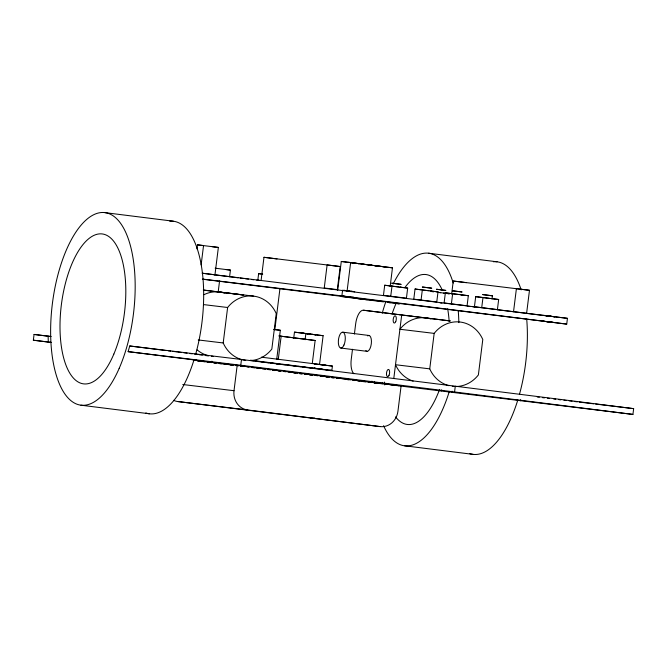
<?xml version="1.0" encoding="UTF-8"?>
<svg xmlns="http://www.w3.org/2000/svg" width="667" height="667" viewBox="0 0 667 667"><rect width="100%" height="100%" fill="white"/><g stroke="black" fill="none" stroke-linecap="round" stroke-linejoin="round"><path stroke-width="1" d="M50.692 342.388A580.99 1.017 7.1 0 1 33.35 340.195L34.067 334.434L51.184 336.518M196.965 248.899L197.465 244.839L203.543 245.573L201.142 264.841M197.465 244.839L218.367 247.432L214.949 274.821L202.109 273.203L567.442 318.334L566.725 324.104L203.368 279.315M218.151 292.304L219.56 280.982M211.714 362.648L211.889 361.206M229.598 276.722L230.423 270.093L215.149 268.184M245.723 360.422A32.391 29.381 -83.1 0 1 223.203 342.963L227.622 307.495A32.391 29.381 -83.1 0 1 276.246 313.598L271.836 349.058A32.391 29.381 -83.1 0 1 250.717 360.572M380.107 426.588L247.549 409.972A17.434 15.808 -83.1 0 1 234.017 390.704L237.177 365.341L401.1 385.893L397.941 411.256A17.434 15.808 -83.1 0 1 380.107 426.588L177.847 401.551A17.434 15.808 -83.1 0 1 173.62 400.342M241.479 359.48L129.723 345.981L128.122 351.642L240.762 365.241L241.479 359.48A580.99 1.017 7.1 0 1 633.65 408.646L632.933 414.415L401.042 386.093M262.523 274.129L258.638 273.653L257.812 280.29L259.755 280.524M261.105 280.357L263.974 257.295L340.195 266.558L337.319 289.62L324.245 287.977L327.122 264.916L340.195 266.558M274.829 329.731L279.957 288.553M274.212 329.498L280.332 330.265L276.738 359.096L278.281 359.288L281.157 336.226L315.141 340.487L312.273 363.548M293.697 338.327L294.464 332.149L305.87 333.533L305.102 339.711M319.535 364.524L323.12 335.693L294.464 332.149M337.694 290.287L341.287 261.456L392.463 267.834L390.162 286.368M329.798 370.152L331.866 370.402L332.408 366.075L261.381 357.17M202.384 279.064L341.879 295.906L342.596 290.145M347.048 291.412L350.634 262.59M352.501 349.241L351.242 359.371A14.524 6.111 -82.9 0 0 353.919 373.762M354.394 334.05L355.661 323.92A14.524 6.111 -82.9 0 1 363.523 310.238L450.342 320.944L398.983 314.682M384.709 285.243L383.45 295.331L406.428 298.182L407.679 288.094L384.709 285.243L391.879 286.135M390.737 296.215L391.996 286.126M393.838 378.106L401.717 314.849M415.041 289.044L413.782 299.141L436.752 301.984L438.011 291.896L415.041 289.044L420.919 289.786M421.069 300.017L422.319 289.928M449.024 385.701A32.391 29.381 -83.1 0 1 429.748 368.859L434.167 333.392A32.391 29.381 -83.1 0 1 482.791 339.495L478.372 374.954A32.391 29.381 -83.1 0 1 452.268 386.318M445.364 292.846L444.105 302.943L467.083 305.786L468.334 295.698L445.364 292.846L452.384 293.722M451.642 294.064L453.268 281.032L529.481 290.295L526.605 313.357L497.24 309.746M451.392 303.818L452.651 293.73M454.569 391.971L455.286 386.201M475.696 296.657L474.437 306.745L497.407 309.588L498.666 299.5L475.696 296.657L482.733 297.515M481.724 307.62L482.975 297.532M492.388 295.798L482.65 294.581L492.396 295.798L492.079 298.683L490.67 298.508M513.532 311.714L516.408 288.653L529.481 290.295M452.101 391.17L451.792 392.221M520.602 399.758L520.293 400.809M193.755 359.888L196.723 359.88M441.662 389.912L441.287 390.954M399.683 287.093L401.084 287.277M430.015 290.895L431.416 291.079M460.338 294.706L461.739 294.881M445.481 293.305L443.588 293.063M492.029 298.683L491.287 298.591M325.629 365.241L324.054 365.032M348.558 262.348L349.758 262.506M359.054 263.665L357.854 263.507M372.128 265.308L370.919 265.141M385.201 266.942L383.992 266.783M401.134 284.359L391.704 283.183L400.842 284.325M422.303 287.018L431.774 288.194L422.57 287.052M436.401 289.245L445.873 290.428L441.02 289.812M354.744 291.696L353.502 291.529M543.638 315.383L545.289 315.599M354.027 297.457L352.785 297.29M542.921 321.144L544.572 321.361M553.768 322.503L551.684 322.228M301.676 333.041L303.402 333.267M310.672 334.167L309.638 334.034M315.875 334.801L314.841 334.659M324.762 369.526L327.73 369.902M358.863 263.64L348.974 262.398M371.936 265.283L361.356 263.957L362.831 264.149M392.463 267.834L341.287 261.456M212.289 246.698L218.367 247.432M400.4 287.21L407.679 288.094M431.632 291.12L438.011 291.896M461.055 294.814L468.334 295.698M492.288 298.733L498.666 299.5M431.874 291.604L433.692 291.829M447.557 293.572L449.383 293.797M225.563 269.51L230.423 270.093M354.544 291.671L350.725 291.204M467.709 306.178L469.743 306.428M472.795 306.795L474.837 307.045M543.838 315.399L554.819 316.775L552.835 316.517M526.113 313.348L567.442 318.334M353.827 297.432L346.173 296.49M357.896 298.674L367.242 299.8M543.113 321.169L553.577 322.478M219.485 292.004L253.727 296.14M206.645 290.562L243.805 295.047L203.277 289.97M203.452 304.577L227.622 307.495M434.167 333.392L399.917 329.256A32.391 29.381 -83.1 0 1 430.915 318.984M273.787 329.481L280.332 330.265M311.714 334.317L323.12 335.693M279.54 336.035L281.157 336.226M315.141 340.487L278.731 335.935M198.232 339.945L223.203 342.963M429.748 368.859L395.506 364.724A32.391 29.381 -83.1 0 0 413.14 381.099M318.968 364.449L332.408 366.075M282.266 364.407L285.368 364.782M287.435 365.032L290.529 365.408M292.596 365.658L295.698 366.033M297.765 366.283L300.867 366.658M302.935 366.908L306.028 367.275M308.096 367.525L312.231 368.026M317.4 368.651L313.748 368.142L315.149 368.326M319.468 368.901L322.561 369.276M195.164 354.202L198.224 354.569M537.277 397.007L539.328 397.257M542.404 397.632L544.455 397.874M547.524 398.249L549.575 398.499M553.677 398.991L555.728 399.241M558.804 399.608L560.855 399.858M563.932 400.225L565.983 400.475M569.059 400.85L572.136 401.217M574.187 401.467L577.263 401.834M579.315 402.084L593.663 403.818M595.714 404.069L633.65 408.646M33.35 340.195L51.359 342.388M193.105 360.013L237.177 365.341M331.407 377.472L334.475 377.847M336.527 378.097L339.603 378.464M341.654 378.714L350.875 379.831M352.926 380.073L401.1 385.893M373.87 382.816L376.738 383.158M379.598 383.508L382.466 383.85L382.324 382.391M384.525 384.1L387.627 384.475M389.686 384.726L398.974 385.843M182.766 384.517L234.017 390.704M177.847 401.551L247.549 409.972M384.776 266.892L374.379 265.591L375.905 265.791M391.913 286.126L398.574 286.96M422.236 289.937L428.589 290.72M452.568 293.738L458.913 294.522M482.891 297.54L489.244 298.324M344.956 290.462L343.563 290.295L348.983 290.987M302.034 333.083L315.516 334.751M308.087 333.817L306.645 333.65L307.912 333.808M309.463 334.025L310.313 334.125M324.862 365.149L314.115 363.798L315.691 364.007M314.34 368.217L317.35 368.584M440.662 292.696L437.185 292.263M345.348 290.512L350.15 291.129L349.65 291.045M348.933 296.815L342.896 296.073L344.414 296.265M319.001 368.809L322.378 369.235M270.919 362.973L274.646 363.44M278.422 363.924L276.305 363.665L276.838 363.707M104.919 212.631L173.42 221.219M428.589 253.218L497.09 261.806M263.974 257.295L277.047 258.938M453.268 281.032L466.333 282.666M440.954 289.82L436.668 289.286M437.41 292.279L449.174 293.755M258.638 273.653L262.715 274.17M350.759 291.187L352.209 291.362M546.173 315.708L548.733 316.025M549.4 316.091L551.492 316.35M440.07 302.86L442.029 303.11M214.324 274.812L227.564 276.471M228.839 276.655L238.127 277.814M240.187 278.072L243.28 278.464M245.348 278.723L248.441 279.114M251.534 279.498L253.593 279.756M256.687 280.148L258.754 280.407M341.879 295.906L566.725 324.104M545.914 321.527L548.016 321.794M548.683 321.853L550.292 322.053M341.654 296.615L383.483 301.859M390.303 302.735L387.944 302.434L399.408 303.86L396.073 303.435M203.585 290.187L205.611 290.437A14.524 6.111 -82.9 0 0 205.061 290.428M363.523 310.238L396.957 314.432M342.805 332.191L368.951 335.468M340.829 348.049L366.975 351.326M250.55 360.205L331.866 370.402M250.342 360.422L253.435 360.805M255.494 361.064L258.579 361.456M260.639 361.714L263.723 362.098M265.783 362.356L268.876 362.748M271.119 363.015L272.945 363.248M276.08 363.648L279.781 364.082M129.723 345.981L165.691 350.492M168.259 350.817L170.827 351.134M172.536 351.351L176.822 351.884M177.672 351.993L181.099 352.426M183.667 352.743L187.094 353.177M189.661 353.502L192.229 353.818M194.797 354.144L197.365 354.46M199.325 354.761L202.359 355.144M205.403 355.519L208.438 355.903M213.507 356.537L211.481 356.286A32.391 29.381 -83.1 0 0 213.106 356.436M128.122 351.642L196.623 360.23M197.374 360.672L211.806 362.481M213.874 362.74L216.967 363.131M219.026 363.39L233.458 365.199M235.526 365.458L238.611 365.841M240.679 366.1L243.772 366.491M246.865 366.875L248.924 367.133M252.018 367.525L255.111 367.909M257.17 368.167L260.263 368.559M262.331 368.818L265.424 369.201M267.484 369.46L270.577 369.851M272.636 370.11L275.729 370.493M278.823 370.885L280.882 371.144M283.975 371.527L286.043 371.786M288.102 372.044L292.229 372.561M294.289 372.82L297.382 373.212M299.441 373.47L302.535 373.853M304.602 374.112L307.687 374.504M309.755 374.762L312.848 375.146M314.907 375.404L318.001 375.796M320.06 376.055L324.187 376.572M326.246 376.83L329.34 377.214M80.932 405.194L149.433 413.782M404.602 445.781L473.103 454.369M371.961 382.583L371.903 381.124M48.291 342.004L48.124 336.126M367.65 335.876A7.987 3.36 -82.9 0 1 371.302 343.805A7.987 3.36 -82.9 0 1 365.816 350.617M411.022 316.441A14.524 6.111 -82.9 0 1 412.156 316.333M203.994 294.664A32.391 29.381 -83.1 0 1 224.37 293.088M208.237 355.669A32.391 29.381 -83.1 0 1 197.115 349.875M314.799 418.051A17.434 15.808 -83.1 0 1 310.405 418.176M169.726 221.169A97.023 40.854 -82.9 0 1 195.556 354.602M194.13 359.438A97.023 40.854 -82.9 0 1 145.84 412.956M393.121 284.092A97.023 40.854 -82.9 0 1 453.218 283.05M458.221 310.605A97.023 40.854 -82.9 0 1 458.846 322.62M449.308 391.429A97.023 40.854 -82.9 0 1 383.575 425.704M374.621 383.417A97.023 40.854 -82.9 0 1 374.52 381.399M382.199 313.365A97.023 40.854 -82.9 0 1 385.759 301.851M493.397 261.756A97.023 40.854 -82.9 0 1 521.16 289.853M526.713 319.193A97.023 40.854 -82.9 0 1 519.501 394.214M517.8 400.025A97.023 40.854 -82.9 0 1 469.51 453.535M404.994 287.427A75.529 31.799 -82.9 0 1 442.404 290.403M447.682 308.854A75.529 31.799 -82.9 0 1 449.166 321.419M439.495 389.67A75.529 31.799 -82.9 0 1 395.589 416.892M384.742 384.934A75.529 31.799 -82.9 0 1 384.417 382.074M392.071 313.949A75.529 31.799 -82.9 0 1 396.173 303.193M50.425 336.502A580.99 1.017 7.1 0 1 34.067 334.434M370.535 382.508A580.99 1.017 7.1 0 1 368.576 382.266M365.633 381.899A580.99 1.017 7.1 0 1 362.698 381.532M359.763 381.165A580.99 1.017 7.1 0 1 357.812 380.924M354.886 380.557A580.99 1.017 7.1 0 1 352.926 380.315M349.024 379.823A580.99 1.017 7.1 0 1 347.082 379.581M338.319 378.489A580.99 1.017 7.1 0 1 336.376 378.247M333.467 377.881A580.99 1.017 7.1 0 1 331.532 377.639M327.655 377.155A580.99 1.017 7.1 0 1 325.721 376.913M322.82 376.555A580.99 1.017 7.1 0 1 320.885 376.313M312.214 375.229A580.99 1.017 7.1 0 1 309.33 374.862M306.453 374.504A580.99 1.017 7.1 0 1 304.536 374.262M301.592 373.895A580.99 1.017 7.1 0 1 299.533 373.637M295.423 373.128A580.99 1.017 7.1 0 1 293.363 372.87M280.082 371.211A580.99 1.017 7.1 0 1 278.047 370.952M275.004 370.569A580.99 1.017 7.1 0 1 272.978 370.318M258.871 368.551A580.99 1.017 7.1 0 1 256.87 368.301M242.93 366.558A580.99 1.017 7.1 0 1 240.954 366.308M232.091 365.199A580.99 1.017 7.1 0 1 230.14 364.957M226.23 364.465A580.99 1.017 7.1 0 1 224.279 364.224M221.369 363.857A580.99 1.017 7.1 0 1 219.426 363.615M215.566 363.123A580.99 1.017 7.1 0 1 213.64 362.89M210.755 362.523A580.99 1.017 7.1 0 1 207.871 362.164M205.002 361.806A580.99 1.017 7.1 0 1 202.143 361.447M199.283 361.089A580.99 1.017 7.1 0 1 197.224 360.83M240.762 365.241A580.99 1.017 7.1 0 1 632.933 414.415M452.368 290.787L462.098 291.996L452.426 290.795M343.98 345.014A7.987 3.36 -82.9 0 0 343.096 332.258A7.987 3.36 -82.9 0 0 338.369 343.088A7.987 3.36 -82.9 0 0 343.98 345.014M395.723 321.644A3.635 1.526 -82.9 0 0 395.323 315.85A3.635 1.526 -82.9 0 0 393.171 320.769A3.635 1.526 -82.9 0 0 395.723 321.644M389.044 375.263A3.635 1.526 -82.9 0 0 388.644 369.468A3.635 1.526 -82.9 0 0 386.493 374.387A3.635 1.526 -82.9 0 0 389.044 375.263M113.84 354.085A75.529 31.799 -82.9 0 0 104.494 234.425A75.529 31.799 -82.9 0 0 60.447 338.236A75.529 31.799 -82.9 0 0 113.84 354.085M119.185 368.359A97.023 40.854 -82.9 0 0 108.513 213.465A97.023 40.854 -82.9 0 0 51.084 344.922A97.023 40.854 -82.9 0 0 119.185 368.359"/></g></svg>
